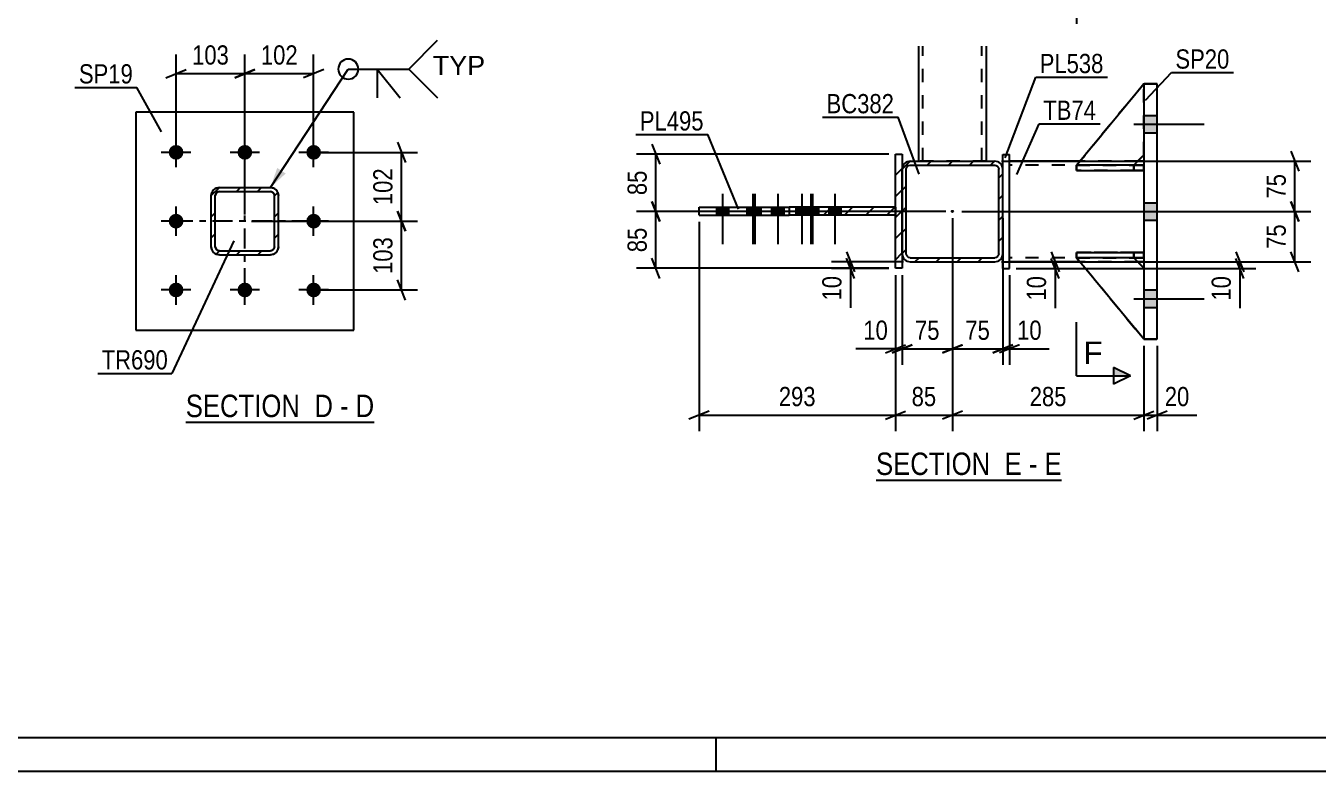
# Model space of a CAD drawing. Header units: millimetres. Extents: x 0 to 841, y 0 to 594.
# Drawn here: x 108.1 to 300.7, y 0 to 111 of the extents above; entities that cross this region are included whole.
import ezdxf

# ---------------------------------------------------------------- set-up
doc = ezdxf.new("R2010")
doc.units = ezdxf.units.MM
doc.linetypes.add('DXK_LINE_DOT2', pattern=[3.9198, 1.9599, -1.9599])
doc.linetypes.add('DXK_LINE_DOT3', pattern=[5.9187, 2.979, -0.9799, 0.9799, -0.9799])
doc.styles.add('Arial', font='ARIAL.TTF', dxfattribs={"height": 0.2})
doc.styles.add('Arial Narrow', font='ARIALN.TTF', dxfattribs={"height": 0.2})

# ---------------------------------------------------------------- blocks, each defined once
blk = doc.blocks.new('Unknown-570369591-1113')
at = {"color": 5, "linetype": 'Continuous'}
for p, q in [((5, 5), (836, 5)), ((211, 0), (211, 5)), ((0, 0), (841, 0))]:
    blk.add_line(p, q, dxfattribs=at)
blk = doc.blocks.new('Unknown-570369591-14 - 3659')
at = {"color": 6, "linetype": 'Continuous'}
blk.add_line((131.97, 51.98), (160.04, 51.98), dxfattribs=at)
at = {"color": 0, "linetype": 'Continuous'}
for points in [[(150.08, 52.73), (150.08, 56.23), (131.97, 56.23), (131.97, 52.73)], [(153.9, 52.73), (153.9, 56.23), (151.13, 56.23), (151.13, 52.73)], [(156.22, 52.73), (156.22, 56.23), (154.95, 56.23), (154.95, 52.73)], [(160.04, 52.73), (160.04, 56.23), (157.27, 56.23), (157.27, 52.73)]]:
    blk.add_wipeout(points, dxfattribs=at)
at = {"color": 7, "linetype": 'Continuous', "style": 'Arial Narrow'}
for s, p in [('SECTION ', (131.97, 52.73)), ('D', (151.13, 52.73)), ('D', (157.27, 52.73)), ('-', (154.95, 52.73))]:
    blk.add_text(s, height=3.34, dxfattribs=at).set_placement(p)
blk = doc.blocks.new('Unknown-570369591-16 - 4079')
at = {"color": 6, "linetype": 'Continuous'}
blk.add_line((234.8, 43.36), (262.44, 43.36), dxfattribs=at)
at = {"color": 0, "linetype": 'Continuous'}
for points in [[(252.9, 44.11), (252.9, 47.61), (234.8, 47.61), (234.8, 44.11)], [(256.51, 44.11), (256.51, 47.61), (253.95, 47.61), (253.95, 44.11)], [(258.84, 44.11), (258.84, 47.61), (257.56, 47.61), (257.56, 44.11)], [(262.44, 44.11), (262.44, 47.61), (259.89, 47.61), (259.89, 44.11)]]:
    blk.add_wipeout(points, dxfattribs=at)
at = {"color": 7, "linetype": 'Continuous', "style": 'Arial Narrow'}
for s, p in [('SECTION ', (234.8, 44.11)), ('E', (253.95, 44.11)), ('E', (259.89, 44.11)), ('-', (257.56, 44.11))]:
    blk.add_text(s, height=3.34, dxfattribs=at).set_placement(p)
blk = doc.blocks.new('Part-570369591-3728 - 3659')
at = {"linetype": 'Continuous'}
h = blk.add_hatch(dxfattribs=at)
h.set_pattern_fill('', scale=0.7, style=0, pattern_type=0)
h.set_pattern_definition([(45, (136.9723, 86.9134), (-1.57154, 1.57154), [])])
h.paths.add_polyline_path([(144.57, 86.91), (136.97, 86.91), (136.51, 86.82), (136.12, 86.56), (135.86, 86.17), (135.77, 85.71), (135.77, 78.11), (135.86, 77.65), (136.12, 77.26), (136.51, 77), (136.97, 76.91), (144.57, 76.91), (145.03, 77), (145.42, 77.26), (145.68, 77.65), (145.77, 78.11), (145.77, 85.71), (145.68, 86.17), (145.42, 86.56), (145.03, 86.82)])
h.paths.add_polyline_path([(145.13, 85.94), (145.17, 85.71), (145.17, 78.11), (145.13, 77.88), (145, 77.69), (144.8, 77.56), (144.57, 77.51), (136.97, 77.51), (136.74, 77.56), (136.55, 77.69), (136.42, 77.88), (136.37, 78.11), (136.37, 85.71), (136.42, 85.94), (136.55, 86.14), (136.74, 86.27), (136.97, 86.31), (144.57, 86.31), (144.8, 86.27), (145, 86.14)])
at = {"color": 7, "linetype": 'DXK_LINE_DOT3'}
for p, q in [((140.77, 71.91), (140.77, 91.91)), ((150.77, 81.91), (130.77, 81.91))]:
    blk.add_line(p, q, dxfattribs=at)
at = {"color": 7, "linetype": 'DXK_LINE_DOT2'}
for p, q in [((136.51, 86.82), (136.97, 86.91)), ((136.97, 86.91), (144.57, 86.91)), ((144.57, 86.91), (145.03, 86.82)), ((135.77, 85.71), (135.86, 86.17)), ((135.77, 78.11), (135.77, 85.71)), ((136.42, 85.94), (136.37, 85.71)), ((136.37, 78.11), (136.37, 85.71)), ((136.55, 86.14), (136.42, 85.94)), ((136.74, 86.27), (136.55, 86.14)), ((136.97, 86.31), (136.74, 86.27)), ((136.97, 86.31), (144.57, 86.31)), ((144.8, 86.27), (144.57, 86.31)), ((145, 86.14), (144.8, 86.27)), ((145.13, 85.94), (145, 86.14)), ((145.17, 85.71), (145.13, 85.94)), ((145.17, 78.11), (145.17, 85.71)), ((145.68, 86.17), (145.77, 85.71)), ((145.77, 78.11), (145.77, 85.71)), ((135.86, 77.65), (135.77, 78.11)), ((136.37, 78.11), (136.42, 77.88)), ((136.42, 77.88), (136.55, 77.69)), ((136.55, 77.69), (136.74, 77.56)), ((136.74, 77.56), (136.97, 77.51)), ((136.97, 77.51), (144.57, 77.51)), ((144.57, 77.51), (144.8, 77.56)), ((144.8, 77.56), (145, 77.69)), ((145, 77.69), (145.13, 77.88)), ((145.13, 77.88), (145.17, 78.11)), ((145.77, 78.11), (145.68, 77.65)), ((136.97, 76.91), (136.51, 77)), ((136.97, 76.91), (144.57, 76.91)), ((145.03, 77), (144.57, 76.91))]:
    blk.add_line(p, q, dxfattribs=at)
at = {"color": 2, "linetype": 'Continuous'}
for p, q in [((136.97, 86.91), (136.51, 86.82)), ((136.97, 86.91), (144.57, 86.91)), ((145.03, 86.82), (144.57, 86.91)), ((135.86, 86.17), (135.77, 85.71)), ((135.77, 78.11), (135.77, 85.71)), ((136.37, 85.71), (136.42, 85.94)), ((136.37, 78.11), (136.37, 85.71)), ((136.42, 85.94), (136.55, 86.14)), ((136.55, 86.14), (136.74, 86.27)), ((136.74, 86.27), (136.97, 86.31)), ((136.97, 86.31), (144.57, 86.31)), ((144.57, 86.31), (144.8, 86.27)), ((144.8, 86.27), (145, 86.14)), ((145, 86.14), (145.13, 85.94)), ((145.13, 85.94), (145.17, 85.71)), ((145.17, 78.11), (145.17, 85.71)), ((145.77, 85.71), (145.68, 86.17)), ((145.77, 78.11), (145.77, 85.71)), ((135.77, 78.11), (135.86, 77.65)), ((136.42, 77.88), (136.37, 78.11)), ((136.55, 77.69), (136.42, 77.88)), ((136.74, 77.56), (136.55, 77.69)), ((136.97, 77.51), (136.74, 77.56)), ((136.97, 77.51), (144.57, 77.51)), ((144.8, 77.56), (144.57, 77.51)), ((145, 77.69), (144.8, 77.56)), ((145.13, 77.88), (145, 77.69)), ((145.17, 78.11), (145.13, 77.88)), ((145.68, 77.65), (145.77, 78.11)), ((136.51, 77), (136.97, 76.91)), ((136.97, 76.91), (144.57, 76.91)), ((144.57, 76.91), (145.03, 77))]:
    blk.add_line(p, q, dxfattribs=at)
at = {"color": 7, "linetype": 'DXK_LINE_DOT2'}
for centre, start, end in [((136.97, 85.71), 112.5, 157.5), ((144.57, 85.71), 22.5, 67.5), ((136.97, 78.11), 202.5, 247.5), ((144.57, 78.11), 292.5, 337.5)]:
    blk.add_arc(centre, 1.2, start, end, dxfattribs=at)
at = {"color": 2, "linetype": 'Continuous'}
for centre, start, end in [((136.97, 85.71), 112.5, 157.5), ((144.57, 85.71), 22.5, 67.5), ((136.97, 78.11), 202.5, 247.5), ((144.57, 78.11), 292.5, 337.5)]:
    blk.add_arc(centre, 1.2, start, end, dxfattribs=at)
blk = doc.blocks.new('Part-570369591-3734 - 3659')
at = {"color": 2, "linetype": 'Continuous'}
for p, q in [((157.02, 98.16), (124.52, 98.16)), ((124.52, 98.16), (124.52, 65.66)), ((157.02, 65.66), (157.02, 98.16)), ((124.52, 65.66), (157.02, 65.66))]:
    blk.add_line(p, q, dxfattribs=at)
blk = doc.blocks.new('Bolt-570369591-3694 - 3659')
at = {"linetype": 'Continuous'}
for points in [[(130.52, 91.06, -1), (130.52, 93.26, -1)], [(140.77, 91.06, -1), (140.77, 93.26, -1)], [(151.02, 91.06, -1), (151.02, 93.26, -1)], [(130.52, 80.81, -1), (130.52, 83.01, -1)], [(151.02, 80.81, -1), (151.02, 83.01, -1)], [(130.52, 70.56, -1), (130.52, 72.76, -1)], [(140.77, 70.56, -1), (140.77, 72.76, -1)], [(151.02, 70.56, -1), (151.02, 72.76, -1)]]:
    blk.add_hatch(color=1, dxfattribs=at).paths.add_polyline_path(points)
at = {"color": 1, "linetype": 'Continuous'}
for p, q in [((130.52, 89.96), (130.52, 94.36)), ((140.77, 89.96), (140.77, 94.36)), ((151.02, 89.96), (151.02, 94.36)), ((132.72, 92.16), (128.32, 92.16)), ((142.97, 92.16), (138.57, 92.16)), ((153.22, 92.16), (148.82, 92.16)), ((130.52, 79.71), (130.52, 84.11)), ((151.02, 79.71), (151.02, 84.11)), ((132.72, 81.91), (128.32, 81.91)), ((153.22, 81.91), (148.82, 81.91)), ((130.52, 69.46), (130.52, 73.86)), ((140.77, 69.46), (140.77, 73.86)), ((151.02, 69.46), (151.02, 73.86)), ((132.72, 71.66), (128.32, 71.66)), ((142.97, 71.66), (138.57, 71.66)), ((153.22, 71.66), (148.82, 71.66))]:
    blk.add_line(p, q, dxfattribs=at)
blk = doc.blocks.new('Part-570369591-4169 - 4079')
at = {"color": 7, "linetype": 'DXK_LINE_DOT2'}
for p, q in [((264.69, 76.45), (273.19, 76.45)), ((274.69, 64.36), (264.69, 76.45)), ((264.69, 76.45), (264.69, 76.45)), ((273.19, 76.45), (264.69, 76.45)), ((264.69, 76.45), (274.69, 64.36)), ((273.19, 76.45), (274.69, 74.95)), ((273.19, 76.45), (273.19, 76.45)), ((274.69, 74.95), (273.19, 76.45)), ((274.69, 74.95), (274.69, 64.36))]:
    blk.add_line(p, q, dxfattribs=at)
blk = doc.blocks.new('Part-570369591-4105 - 4079')
at = {"linetype": 'Continuous'}
h = blk.add_hatch(dxfattribs=at)
h.set_pattern_fill('', scale=0.7, style=0, pattern_type=0)
h.set_pattern_definition([(45, (239.89, 90.8595), (-1.57154, 1.57154), [])])
h.paths.add_polyline_path([(252.49, 90.86), (239.89, 90.86), (239.43, 90.77), (239.04, 90.51), (238.78, 90.12), (238.69, 89.66), (238.69, 77.06), (238.78, 76.6), (239.04, 76.21), (239.43, 75.95), (239.89, 75.86), (252.49, 75.86), (252.95, 75.95), (253.34, 76.21), (253.6, 76.6), (253.69, 77.06), (253.69, 89.66), (253.6, 90.12), (253.34, 90.51), (252.95, 90.77)])
h.paths.add_polyline_path([(253.04, 89.89), (253.09, 89.66), (253.09, 77.06), (253.04, 76.83), (252.91, 76.64), (252.72, 76.51), (252.49, 76.46), (239.89, 76.46), (239.66, 76.51), (239.47, 76.64), (239.34, 76.83), (239.29, 77.06), (239.29, 89.66), (239.34, 89.89), (239.47, 90.08), (239.66, 90.21), (239.89, 90.26), (252.49, 90.26), (252.72, 90.21), (252.91, 90.08)])
blk.add_hatch(color=246, dxfattribs=at).paths.add_polyline_path([(246.19, 83.26, -1), (246.19, 83.46, -1)])
at = {"color": 2, "linetype": 'Continuous'}
for p, q in [((239.89, 90.86), (239.43, 90.77)), ((239.89, 90.86), (239.89, 90.86)), ((239.89, 90.86), (252.49, 90.86)), ((252.49, 90.86), (252.49, 90.86)), ((252.95, 90.77), (252.49, 90.86)), ((238.78, 90.12), (238.69, 89.66)), ((238.69, 89.66), (238.69, 89.66)), ((238.69, 77.06), (238.69, 89.66)), ((239.29, 89.66), (239.34, 89.89)), ((239.29, 89.66), (239.29, 89.66)), ((239.29, 77.06), (239.29, 89.66)), ((239.34, 89.89), (239.47, 90.08)), ((239.47, 90.08), (239.66, 90.21)), ((239.66, 90.21), (239.89, 90.26)), ((239.89, 90.26), (239.89, 90.26)), ((239.89, 90.26), (252.49, 90.26)), ((252.49, 90.26), (252.49, 90.26)), ((252.49, 90.26), (252.72, 90.21)), ((252.72, 90.21), (252.91, 90.08)), ((252.91, 90.08), (253.04, 89.89)), ((253.04, 89.89), (253.09, 89.66)), ((253.09, 89.66), (253.09, 89.66)), ((253.09, 77.06), (253.09, 89.66)), ((253.69, 89.66), (253.6, 90.12)), ((253.69, 89.66), (253.69, 89.66)), ((253.69, 77.06), (253.69, 89.66)), ((238.69, 77.06), (238.69, 77.06)), ((238.69, 77.06), (238.78, 76.6)), ((239.29, 77.06), (239.29, 77.06)), ((239.34, 76.83), (239.29, 77.06)), ((253.09, 77.06), (253.04, 76.83)), ((253.09, 77.06), (253.09, 77.06)), ((253.6, 76.6), (253.69, 77.06)), ((253.69, 77.06), (253.69, 77.06)), ((239.47, 76.64), (239.34, 76.83)), ((239.43, 75.95), (239.89, 75.86)), ((239.66, 76.51), (239.47, 76.64)), ((239.89, 76.46), (239.66, 76.51)), ((239.89, 76.46), (239.89, 76.46)), ((239.89, 76.46), (252.49, 76.46)), ((239.89, 75.86), (239.89, 75.86)), ((239.89, 75.86), (252.49, 75.86)), ((252.72, 76.51), (252.49, 76.46)), ((252.49, 76.46), (252.49, 76.46)), ((252.49, 75.86), (252.95, 75.95)), ((252.49, 75.86), (252.49, 75.86)), ((252.91, 76.64), (252.72, 76.51)), ((253.04, 76.83), (252.91, 76.64))]:
    blk.add_line(p, q, dxfattribs=at)
at = {"color": 7, "linetype": 'DXK_LINE_DOT3'}
blk.add_line((246.19, 83.36), (246.19, 83.36), dxfattribs=at)
at = {"color": 246, "linetype": 'DXK_LINE_DOT2'}
blk.add_line((246.19, 83.36), (246.19, 83.36), dxfattribs=at)
at = {"color": 246, "linetype": 'Continuous'}
blk.add_circle((246.19, 83.36), 0.1, dxfattribs=at)
at = {"color": 2, "linetype": 'Continuous'}
for centre, start, end in [((239.89, 89.66), 112.5, 157.5), ((252.49, 89.66), 22.5, 67.5), ((239.89, 77.06), 202.5, 247.5), ((252.49, 77.06), 292.5, 337.5)]:
    blk.add_arc(centre, 1.2, start, end, dxfattribs=at)
blk = doc.blocks.new('Part-570369591-4097 - 4079')
at = {"color": 2, "linetype": 'Continuous'}
for p, q in [((265.19, 90.86), (254.69, 90.86)), ((274.69, 90.86), (273.8, 90.86)), ((265.18, 75.86), (254.69, 75.86)), ((274.69, 75.86), (273.78, 75.86))]:
    blk.add_line(p, q, dxfattribs=at)
at = {"color": 7, "linetype": 'DXK_LINE_DOT2'}
for p, q in [((254.69, 75.86), (254.69, 90.86)), ((273.8, 90.86), (265.19, 90.86)), ((274.69, 90.86), (274.69, 75.86)), ((274.69, 90.26), (254.69, 90.26)), ((274.69, 76.46), (254.69, 76.46)), ((273.78, 75.86), (265.18, 75.86))]:
    blk.add_line(p, q, dxfattribs=at)
blk = doc.blocks.new('Part-570369591-4107 - 4079')
at = {"color": 2, "linetype": 'Continuous'}
for p, q in [((264.7, 90.26), (264.69, 90.26)), ((264.69, 90.26), (264.69, 89.46)), ((264.69, 89.46), (274.69, 89.46)), ((274.69, 90.26), (265.94, 90.26)), ((274.69, 90.26), (274.69, 90.26)), ((274.69, 90.26), (274.69, 89.46))]:
    blk.add_line(p, q, dxfattribs=at)
at = {"color": 7, "linetype": 'DXK_LINE_DOT2'}
for p, q in [((264.69, 89.46), (273.19, 89.46)), ((265.94, 90.26), (264.7, 90.26)), ((273.19, 90.26), (264.7, 90.26)), ((273.19, 90.26), (274.69, 90.26)), ((273.19, 90.26), (273.19, 89.46)), ((273.19, 89.46), (274.69, 89.46)), ((274.69, 90.26), (274.69, 90.26))]:
    blk.add_line(p, q, dxfattribs=at)
blk = doc.blocks.new('Part-570369591-4099 - 4079')
at = {"color": 2, "linetype": 'Continuous'}
for p, q in [((241.19, 90.86), (241.19, 107.97)), ((251.19, 107.97), (251.19, 90.86))]:
    blk.add_line(p, q, dxfattribs=at)
at = {"color": 7, "linetype": 'DXK_LINE_DOT2'}
for p, q in [((241.79, 90.86), (241.79, 107.97)), ((250.59, 90.86), (250.59, 107.97)), ((251.19, 90.86), (241.19, 90.86)), ((241.19, 90.86), (251.19, 90.86))]:
    blk.add_line(p, q, dxfattribs=at)
blk = doc.blocks.new('Part-570369591-4109 - 4079')
at = {"color": 7, "linetype": 'DXK_LINE_DOT2'}
for p, q in [((264.69, 89.46), (264.69, 90.26)), ((264.69, 90.26), (273.19, 90.26)), ((274.69, 90.26), (264.69, 90.26)), ((273.19, 89.46), (264.69, 89.46)), ((264.69, 89.46), (274.69, 89.46)), ((273.19, 89.46), (273.19, 90.26)), ((273.19, 90.26), (274.69, 90.26)), ((274.69, 89.46), (273.19, 89.46)), ((274.69, 89.46), (274.69, 90.26)), ((274.69, 89.46), (274.69, 90.26)), ((274.69, 90.26), (274.69, 90.26)), ((274.69, 89.46), (274.69, 89.46))]:
    blk.add_line(p, q, dxfattribs=at)
blk = doc.blocks.new('Part-570369591-4108 - 4079')
at = {"color": 2, "linetype": 'Continuous'}
for p, q in [((264.69, 77.26), (274.69, 77.26)), ((264.69, 77.26), (264.69, 76.46)), ((274.69, 77.26), (274.69, 77.26)), ((274.69, 76.46), (274.69, 77.26)), ((274.69, 76.46), (264.69, 76.46))]:
    blk.add_line(p, q, dxfattribs=at)
at = {"color": 7, "linetype": 'DXK_LINE_DOT2'}
for p, q in [((273.19, 77.26), (264.69, 77.26)), ((274.69, 77.26), (273.19, 77.26)), ((273.19, 77.26), (273.19, 76.46)), ((274.69, 77.26), (274.69, 77.26)), ((264.69, 76.46), (273.19, 76.46)), ((273.19, 76.46), (274.69, 76.46))]:
    blk.add_line(p, q, dxfattribs=at)
blk = doc.blocks.new('Part-570369591-4110 - 4079')
at = {"color": 7, "linetype": 'DXK_LINE_DOT2'}
for p, q in [((264.69, 76.46), (264.69, 77.26)), ((264.69, 77.26), (273.19, 77.26)), ((274.69, 77.26), (264.69, 77.26)), ((273.19, 76.46), (273.19, 77.26)), ((273.19, 77.26), (274.69, 77.26)), ((274.69, 76.46), (274.69, 77.26)), ((274.69, 76.46), (274.69, 77.26)), ((274.69, 77.26), (274.69, 77.26)), ((273.19, 76.46), (264.69, 76.46)), ((264.69, 76.46), (274.69, 76.46)), ((274.69, 76.46), (273.19, 76.46)), ((274.69, 76.46), (274.69, 76.46))]:
    blk.add_line(p, q, dxfattribs=at)
blk = doc.blocks.new('Part-570369591-4175 - 4079')
at = {"color": 2, "linetype": 'Continuous'}
for p, q in [((274.69, 102.36), (276.69, 102.36)), ((274.69, 102.36), (274.69, 102.36)), ((274.69, 102.36), (274.69, 64.36)), ((276.69, 102.36), (276.69, 102.36)), ((276.69, 64.36), (276.69, 102.36)), ((276.69, 64.36), (274.69, 64.36))]:
    blk.add_line(p, q, dxfattribs=at)
at = {"color": 7, "linetype": 'DXK_LINE_DOT2'}
for p, q in [((276.69, 102.36), (274.69, 102.36)), ((274.69, 64.36), (274.69, 64.36)), ((274.69, 64.36), (276.69, 64.36)), ((276.69, 64.36), (276.69, 64.36))]:
    blk.add_line(p, q, dxfattribs=at)
blk = doc.blocks.new('Part-570369591-4111 - 4079')
at = {"color": 2, "linetype": 'Continuous'}
for p, q in [((264.69, 90.25), (274.69, 102.36)), ((274.69, 102.36), (274.69, 102.36)), ((273.2, 90.26), (274.69, 91.75)), ((265.94, 90.25), (264.69, 90.25)), ((264.69, 90.25), (264.69, 90.25))]:
    blk.add_line(p, q, dxfattribs=at)
at = {"color": 7, "linetype": 'DXK_LINE_DOT2'}
for p, q in [((274.69, 102.36), (264.69, 90.25)), ((274.69, 102.36), (274.69, 102.36)), ((274.69, 91.75), (274.69, 102.36)), ((273.19, 90.25), (274.69, 91.75)), ((273.19, 90.25), (264.69, 90.25)), ((273.19, 90.25), (265.94, 90.25)), ((273.19, 90.25), (273.2, 90.26)), ((273.19, 90.25), (273.19, 90.25))]:
    blk.add_line(p, q, dxfattribs=at)
blk = doc.blocks.new('Part-570369591-4112 - 4079')
at = {"color": 2, "linetype": 'Continuous'}
for p, q in [((264.69, 76.45), (264.69, 76.45)), ((273.19, 76.45), (264.69, 76.45)), ((274.69, 64.36), (264.69, 76.45)), ((273.19, 76.45), (273.19, 76.45)), ((273.19, 76.45), (274.69, 74.95))]:
    blk.add_line(p, q, dxfattribs=at)
at = {"color": 7, "linetype": 'DXK_LINE_DOT2'}
for p, q in [((264.69, 76.45), (273.19, 76.45)), ((274.69, 64.36), (264.69, 76.45)), ((273.19, 76.45), (274.69, 74.95)), ((274.69, 74.95), (274.69, 64.36))]:
    blk.add_line(p, q, dxfattribs=at)
blk = doc.blocks.new('Bolt-570369591-4114 - 4079')
at = {"linetype": 'Continuous'}
for points in [[(217.63, 83.99), (215.83, 83.99), (215.83, 82.79), (217.63, 82.79)], [(221.05, 83.99), (219.25, 83.99), (219.25, 82.79), (221.05, 82.79)], [(226.24, 83.99), (224.44, 83.99), (224.44, 82.79), (226.24, 82.79)]]:
    blk.add_hatch(color=1, dxfattribs=at).paths.add_polyline_path(points)
at = {"color": 1, "linetype": 'Continuous'}
for p, q in [((216.73, 85.99), (216.73, 78.49)), ((220.15, 85.99), (220.15, 78.49)), ((225.34, 85.99), (225.34, 78.49)), ((215.83, 83.99), (215.83, 82.79)), ((217.63, 83.99), (217.63, 82.79)), ((219.25, 83.99), (219.25, 82.79)), ((221.05, 83.99), (221.05, 82.79)), ((224.44, 83.99), (224.44, 82.79)), ((226.24, 83.99), (226.24, 82.79))]:
    blk.add_line(p, q, dxfattribs=at)
blk = doc.blocks.new('Bolt-570369591-4119 - 4079')
at = {"linetype": 'Continuous'}
for points in [[(221.09, 83.99), (219.29, 83.99), (219.29, 82.79), (221.09, 82.79)], [(224.64, 83.99), (222.84, 83.99), (222.84, 82.79), (224.64, 82.79)], [(225.99, 83.99), (224.19, 83.99), (224.19, 82.79), (225.99, 82.79)], [(229.55, 83.99), (227.75, 83.99), (227.75, 82.79), (229.55, 82.79)]]:
    blk.add_hatch(color=1, dxfattribs=at).paths.add_polyline_path(points)
at = {"color": 1, "linetype": 'Continuous'}
for p, q in [((220.19, 85.99), (220.19, 78.49)), ((223.74, 85.99), (223.74, 78.49)), ((225.09, 85.99), (225.09, 78.49)), ((228.65, 85.99), (228.65, 78.49)), ((219.29, 83.99), (219.29, 82.79)), ((221.09, 83.99), (221.09, 82.79)), ((222.84, 83.99), (222.84, 82.79)), ((224.19, 83.99), (224.19, 82.79)), ((224.64, 83.99), (224.64, 82.79)), ((225.99, 83.99), (225.99, 82.79)), ((227.75, 83.99), (227.75, 82.79)), ((229.55, 83.99), (229.55, 82.79))]:
    blk.add_line(p, q, dxfattribs=at)
blk = doc.blocks.new('Bolt-570369591-4120 - 4079')
at = {"linetype": 'Continuous'}
for points in [[(212.83, 83.99), (211.03, 83.99), (211.03, 82.79), (212.83, 82.79)], [(212.83, 83.99), (211.03, 83.99), (211.03, 82.79), (212.83, 82.79)], [(217.33, 83.99), (215.53, 83.99), (215.53, 82.79), (217.33, 82.79)], [(217.33, 83.99), (215.53, 83.99), (215.53, 82.79), (217.33, 82.79)]]:
    blk.add_hatch(color=1, dxfattribs=at).paths.add_polyline_path(points)
at = {"color": 1, "linetype": 'Continuous'}
for p, q in [((211.93, 85.99), (211.93, 78.49)), ((211.93, 85.99), (211.93, 78.49)), ((216.43, 85.99), (216.43, 78.49)), ((216.43, 85.99), (216.43, 78.49)), ((211.03, 83.99), (211.03, 82.79)), ((211.03, 83.99), (211.03, 82.79)), ((212.83, 83.99), (212.83, 82.79)), ((212.83, 83.99), (212.83, 82.79)), ((215.53, 83.99), (215.53, 82.79)), ((215.53, 83.99), (215.53, 82.79)), ((217.33, 83.99), (217.33, 82.79)), ((217.33, 83.99), (217.33, 82.79))]:
    blk.add_line(p, q, dxfattribs=at)
blk = doc.blocks.new('Part-570369591-4123 - 4079')
at = {"linetype": 'Continuous'}
h = blk.add_hatch(dxfattribs=at)
h.set_pattern_fill('', scale=0.7, style=0, pattern_type=0)
h.set_pattern_definition([(45, (221.8834, 83.9853), (-1.57154, 1.57154), [])])
h.paths.add_polyline_path([(237.69, 83.99), (221.88, 83.99), (221.88, 82.79), (237.69, 82.79)])
at = {"color": 2, "linetype": 'Continuous'}
for p, q in [((208.43, 83.99), (208.43, 83.99)), ((208.43, 83.99), (221.88, 83.99)), ((208.43, 82.79), (208.43, 83.99)), ((237.69, 83.99), (221.88, 83.99)), ((221.88, 83.99), (221.88, 82.79)), ((237.69, 83.99), (237.69, 83.99)), ((237.69, 83.99), (237.69, 82.79)), ((208.43, 82.79), (208.43, 82.79)), ((208.43, 82.79), (221.88, 82.79)), ((237.69, 82.79), (221.88, 82.79)), ((237.69, 82.79), (237.69, 82.79))]:
    blk.add_line(p, q, dxfattribs=at)
at = {"color": 7, "linetype": 'DXK_LINE_DOT2'}
for p, q in [((208.43, 83.99), (216.41, 83.99)), ((211.15, 82.79), (211.15, 83.99)), ((208.43, 82.79), (216.41, 82.79)), ((208.43, 82.79), (208.43, 82.79))]:
    blk.add_line(p, q, dxfattribs=at)
blk = doc.blocks.new('Bolt-570369591-4129 - 4079')
at = {"linetype": 'Continuous'}
for points in [[(276.69, 95.06), (276.69, 97.66), (274.69, 97.66), (274.69, 95.06)], [(276.69, 95.06), (276.69, 97.66), (274.69, 97.66), (274.69, 95.06)], [(276.69, 95.06), (276.69, 97.66), (274.69, 97.66), (274.69, 95.06)], [(276.69, 82.06), (276.69, 84.66), (274.69, 84.66), (274.69, 82.06)], [(276.69, 82.06), (276.69, 84.66), (274.69, 84.66), (274.69, 82.06)], [(276.69, 69.06), (276.69, 71.66), (274.69, 71.66), (274.69, 69.06)], [(276.69, 69.06), (276.69, 71.66), (274.69, 71.66), (274.69, 69.06)], [(276.69, 69.06), (276.69, 71.66), (274.69, 71.66), (274.69, 69.06)]]:
    blk.add_hatch(color=1, dxfattribs=at).paths.add_polyline_path(points)
at = {"color": 1, "linetype": 'Continuous'}
for p, q in [((273.19, 96.36), (283.69, 96.36)), ((273.19, 96.36), (283.69, 96.36)), ((273.19, 96.36), (283.69, 96.36)), ((274.69, 97.66), (276.69, 97.66)), ((274.69, 97.66), (276.69, 97.66)), ((274.69, 97.66), (276.69, 97.66)), ((274.69, 95.06), (276.69, 95.06)), ((274.69, 95.06), (276.69, 95.06)), ((274.69, 95.06), (276.69, 95.06)), ((273.19, 83.36), (283.69, 83.36)), ((273.19, 83.36), (283.69, 83.36)), ((274.69, 84.66), (276.69, 84.66)), ((274.69, 84.66), (276.69, 84.66)), ((274.69, 82.06), (276.69, 82.06)), ((274.69, 82.06), (276.69, 82.06)), ((274.69, 71.66), (276.69, 71.66)), ((274.69, 71.66), (276.69, 71.66)), ((274.69, 71.66), (276.69, 71.66)), ((273.19, 70.36), (283.69, 70.36)), ((273.19, 70.36), (283.69, 70.36)), ((273.19, 70.36), (283.69, 70.36)), ((274.69, 69.06), (276.69, 69.06)), ((274.69, 69.06), (276.69, 69.06)), ((274.69, 69.06), (276.69, 69.06))]:
    blk.add_line(p, q, dxfattribs=at)
blk = doc.blocks.new('Part-570369591-4152 - 4079')
at = {"color": 2, "linetype": 'Continuous'}
for p, q in [((253.69, 91.86), (254.69, 91.86)), ((253.69, 89.66), (253.69, 91.86)), ((254.69, 74.86), (254.69, 91.86)), ((253.69, 74.86), (253.69, 77.06)), ((253.69, 74.86), (254.69, 74.86))]:
    blk.add_line(p, q, dxfattribs=at)
at = {"color": 7, "linetype": 'DXK_LINE_DOT2'}
for p, q in [((253.69, 91.86), (254.69, 91.86)), ((253.69, 77.06), (253.69, 89.66)), ((253.69, 74.86), (254.69, 74.86))]:
    blk.add_line(p, q, dxfattribs=at)
blk = doc.blocks.new('Part-570369591-4166 - 4079')
at = {"linetype": 'Continuous'}
h = blk.add_hatch(dxfattribs=at)
h.set_pattern_fill('', scale=0.7, style=0, pattern_type=0)
h.set_pattern_definition([(45, (237.69, 91.8853), (-1.57154, 1.57154), [])])
h.paths.add_polyline_path([(238.69, 91.89), (237.69, 91.89), (237.69, 74.89), (238.69, 74.89)])
at = {"color": 2, "linetype": 'Continuous'}
for p, q in [((237.69, 91.89), (237.69, 91.89)), ((237.69, 91.89), (238.69, 91.89)), ((237.69, 74.89), (237.69, 91.89)), ((238.69, 91.89), (238.69, 91.89)), ((238.69, 91.89), (238.69, 74.89)), ((237.69, 74.89), (237.69, 74.89)), ((238.69, 74.89), (237.69, 74.89)), ((238.69, 74.89), (238.69, 74.89))]:
    blk.add_line(p, q, dxfattribs=at)
blk = doc.blocks.new('Part-570369591-4170 - 4079')
at = {"color": 7, "linetype": 'DXK_LINE_DOT2'}
for p, q in [((274.69, 102.36), (264.69, 90.25)), ((264.69, 90.25), (274.69, 102.36)), ((274.69, 91.75), (274.69, 102.36)), ((273.19, 90.25), (274.69, 91.75)), ((273.19, 90.25), (274.69, 91.75)), ((264.69, 90.25), (273.19, 90.25)), ((264.69, 90.25), (264.69, 90.25)), ((273.19, 90.25), (264.69, 90.25)), ((273.19, 90.25), (273.19, 90.25))]:
    blk.add_line(p, q, dxfattribs=at)
blk = doc.blocks.new('StraightDimension-570369591-3758 - 3659')
at = {"color": 7, "linetype": 'Continuous'}
for p, q in [((163.51, 83.41), (164.71, 80.41)), ((141.77, 81.91), (166.51, 81.91)), ((164.11, 71.66), (164.11, 81.91)), ((164.71, 70.16), (163.51, 73.16)), ((152.02, 71.66), (166.51, 71.66))]:
    blk.add_line(p, q, dxfattribs=at)
at = {"color": 0}
blk.add_wipeout([(163.36, 80.13), (159.16, 80.13), (159.16, 73.45), (163.36, 73.45)], dxfattribs=at)
at = {"color": 3, "style": 'Arial Narrow'}
blk.add_text('103', height=2.863, rotation=90.0002, dxfattribs=at).set_placement((162.76, 74.05))
blk = doc.blocks.new('StraightDimension-570369591-3753 - 3659')
at = {"color": 7, "linetype": 'Continuous'}
for p, q in [((163.51, 93.66), (164.71, 90.66)), ((152.02, 92.16), (166.51, 92.16)), ((164.11, 81.91), (164.11, 92.16)), ((164.71, 80.41), (163.51, 83.41)), ((141.77, 81.91), (166.51, 81.91))]:
    blk.add_line(p, q, dxfattribs=at)
at = {"color": 0}
blk.add_wipeout([(163.36, 90.38), (159.16, 90.38), (159.16, 83.7), (163.36, 83.7)], dxfattribs=at)
at = {"color": 3, "style": 'Arial Narrow'}
blk.add_text('102', height=2.863, rotation=90.0002, dxfattribs=at).set_placement((162.76, 84.3))
blk = doc.blocks.new('StraightDimension-570369591-3764 - 3659')
at = {"color": 7, "linetype": 'Continuous'}
for p, q in [((140.77, 82.91), (140.77, 106.73)), ((151.02, 93.16), (151.02, 106.73)), ((139.27, 103.28), (142.27, 104.48)), ((152.52, 104.48), (149.52, 103.28)), ((140.77, 103.88), (151.02, 103.88))]:
    blk.add_line(p, q, dxfattribs=at)
at = {"color": 0}
blk.add_wipeout([(149.24, 104.63), (149.24, 108.83), (142.56, 108.83), (142.56, 104.63)], dxfattribs=at)
at = {"color": 3, "style": 'Arial Narrow'}
blk.add_text('102', height=2.863, dxfattribs=at).set_placement((143.16, 105.23))
blk = doc.blocks.new('StraightDimension-570369591-3769 - 3659')
at = {"color": 7, "linetype": 'Continuous'}
for p, q in [((130.52, 93.16), (130.52, 106.73)), ((140.77, 82.91), (140.77, 106.73)), ((129.02, 103.28), (132.02, 104.48)), ((142.27, 104.48), (139.27, 103.28)), ((130.52, 103.88), (140.77, 103.88))]:
    blk.add_line(p, q, dxfattribs=at)
at = {"color": 0}
blk.add_wipeout([(138.99, 104.63), (138.99, 108.83), (132.31, 108.83), (132.31, 104.63)], dxfattribs=at)
at = {"color": 3, "style": 'Arial Narrow'}
blk.add_text('103', height=2.863, dxfattribs=at).set_placement((132.91, 105.23))
blk = doc.blocks.new('StraightDimension-570369591-4200 - 4079')
at = {"color": 7, "linetype": 'Continuous'}
for p, q in [((296.6, 84.86), (297.8, 81.86)), ((247.58, 83.36), (299.6, 83.36)), ((297.2, 75.86), (297.2, 83.36)), ((297.8, 74.36), (296.6, 77.36)), ((253.49, 75.86), (299.6, 75.86))]:
    blk.add_line(p, q, dxfattribs=at)
at = {"color": 0}
blk.add_wipeout([(296.45, 82.04), (292.25, 82.04), (292.25, 77.18), (296.45, 77.18)], dxfattribs=at)
at = {"color": 3, "style": 'Arial Narrow'}
blk.add_text('75', height=2.863, rotation=90.0002, dxfattribs=at).set_placement((295.85, 77.78))
blk = doc.blocks.new('StraightDimension-570369591-4227 - 4079')
at = {"color": 7, "linetype": 'Continuous'}
for p, q in [((230.4, 77.36), (231.6, 74.36)), ((238.89, 75.86), (228.15, 75.86)), ((231.6, 73.38), (230.4, 76.38)), ((231, 74.88), (231, 75.86)), ((236.69, 74.88), (228.15, 74.88))]:
    blk.add_line(p, q, dxfattribs=at)
at = {"color": 0}
blk.add_wipeout([(230.25, 74.36), (226.05, 74.36), (226.05, 69.5), (230.25, 69.5)], dxfattribs=at)
at = {"color": 7, "linetype": 'Continuous'}
blk.add_line((231, 74.88), (231, 68.98), dxfattribs=at)
blk.add_line((231, 74.88), (231, 68.98), dxfattribs=at)
at = {"color": 3, "style": 'Arial Narrow'}
blk.add_text('10', height=2.863, rotation=90.0002, dxfattribs=at).set_placement((229.65, 70.1))
blk = doc.blocks.new('StraightDimension-570369591-23626 - 4079')
at = {"color": 7, "linetype": 'Continuous'}
for p, q in [((246.19, 82.36), (246.19, 50.61)), ((274.69, 63.36), (274.69, 50.61)), ((247.69, 53.61), (244.69, 52.41)), ((246.19, 53.01), (274.69, 53.01)), ((273.19, 52.41), (276.19, 53.61))]:
    blk.add_line(p, q, dxfattribs=at)
at = {"color": 0}
blk.add_wipeout([(263.78, 53.76), (263.78, 57.96), (257.1, 57.96), (257.1, 53.76)], dxfattribs=at)
at = {"color": 3, "style": 'Arial Narrow'}
blk.add_text('285', height=2.863, dxfattribs=at).set_placement((257.7, 54.36))
blk = doc.blocks.new('StraightDimension-570369591-23628 - 4079')
at = {"color": 7, "linetype": 'Continuous'}
for p, q in [((208.43, 81.79), (208.43, 50.61)), ((237.69, 73.89), (237.69, 50.61)), ((209.93, 53.61), (206.93, 52.41)), ((208.43, 53.01), (237.69, 53.01)), ((236.19, 52.41), (239.19, 53.61))]:
    blk.add_line(p, q, dxfattribs=at)
at = {"color": 0}
blk.add_wipeout([(226.4, 53.76), (226.4, 57.96), (219.72, 57.96), (219.72, 53.76)], dxfattribs=at)
at = {"color": 3, "style": 'Arial Narrow'}
blk.add_text('293', height=2.863, dxfattribs=at).set_placement((220.32, 54.36))
blk = doc.blocks.new('StraightDimension-570369591-23671 - 4079')
at = {"color": 7, "linetype": 'Continuous'}
for p, q in [((201.39, 84.86), (202.59, 81.86)), ((245.19, 83.36), (199.14, 83.36)), ((201.99, 74.89), (201.99, 83.36)), ((202.59, 73.39), (201.39, 76.39)), ((236.69, 74.89), (199.14, 74.89))]:
    blk.add_line(p, q, dxfattribs=at)
at = {"color": 0}
blk.add_wipeout([(201.24, 81.55), (197.04, 81.55), (197.04, 76.69), (201.24, 76.69)], dxfattribs=at)
at = {"color": 3, "style": 'Arial Narrow'}
blk.add_text('85', height=2.863, rotation=90.0002, dxfattribs=at).set_placement((200.64, 77.29))
blk = doc.blocks.new('StraightDimension-570369591-4193 - 4079')
at = {"color": 7, "linetype": 'Continuous'}
for p, q in [((253.49, 90.86), (299.6, 90.86)), ((296.6, 92.36), (297.8, 89.36)), ((297.2, 83.36), (297.2, 90.86)), ((297.8, 81.86), (296.6, 84.86)), ((247.58, 83.36), (299.6, 83.36))]:
    blk.add_line(p, q, dxfattribs=at)
at = {"color": 0}
blk.add_wipeout([(296.45, 89.54), (292.25, 89.54), (292.25, 84.68), (296.45, 84.68)], dxfattribs=at)
at = {"color": 3, "style": 'Arial Narrow'}
blk.add_text('75', height=2.863, rotation=90.0002, dxfattribs=at).set_placement((295.85, 85.28))
blk = doc.blocks.new('StraightDimension-570369591-4181 - 4079')
at = {"color": 7, "linetype": 'Continuous'}
for p, q in [((288.41, 77.36), (289.61, 74.36)), ((275.69, 75.86), (291.41, 75.86)), ((289.61, 73.36), (288.41, 76.36)), ((289.01, 74.86), (289.01, 75.86)), ((255.69, 74.86), (291.41, 74.86))]:
    blk.add_line(p, q, dxfattribs=at)
at = {"color": 0}
blk.add_wipeout([(288.26, 74.34), (284.06, 74.34), (284.06, 69.48), (288.26, 69.48)], dxfattribs=at)
at = {"color": 7, "linetype": 'Continuous'}
blk.add_line((289.01, 74.86), (289.01, 68.96), dxfattribs=at)
blk.add_line((289.01, 74.86), (289.01, 68.96), dxfattribs=at)
at = {"color": 3, "style": 'Arial Narrow'}
blk.add_text('10', height=2.863, rotation=90.0002, dxfattribs=at).set_placement((287.66, 70.08))
blk = doc.blocks.new('StraightDimension-570369591-23627 - 4079')
at = {"color": 7, "linetype": 'Continuous'}
for p, q in [((246.19, 82.36), (246.19, 50.61)), ((237.69, 73.89), (237.69, 50.61)), ((236.19, 52.41), (239.19, 53.61)), ((237.69, 53.01), (246.19, 53.01)), ((247.69, 53.61), (244.69, 52.41))]:
    blk.add_line(p, q, dxfattribs=at)
at = {"color": 0}
blk.add_wipeout([(244.37, 53.76), (244.37, 57.96), (239.51, 57.96), (239.51, 53.76)], dxfattribs=at)
at = {"color": 3, "style": 'Arial Narrow'}
blk.add_text('85', height=2.863, dxfattribs=at).set_placement((240.11, 54.36))
blk = doc.blocks.new('StraightDimension-570369591-4185 - 4079')
at = {"color": 7, "linetype": 'Continuous'}
for p, q in [((260.88, 77.36), (262.08, 74.36)), ((253.49, 75.86), (263.88, 75.86)), ((262.08, 73.36), (260.88, 76.36)), ((261.48, 74.86), (261.48, 75.86)), ((255.69, 74.86), (263.88, 74.86))]:
    blk.add_line(p, q, dxfattribs=at)
at = {"color": 0}
blk.add_wipeout([(260.73, 74.34), (256.53, 74.34), (256.53, 69.48), (260.73, 69.48)], dxfattribs=at)
at = {"color": 7, "linetype": 'Continuous'}
blk.add_line((261.48, 74.86), (261.48, 68.96), dxfattribs=at)
blk.add_line((261.48, 74.86), (261.48, 68.96), dxfattribs=at)
at = {"color": 3, "style": 'Arial Narrow'}
blk.add_text('10', height=2.863, rotation=90.0002, dxfattribs=at).set_placement((260.13, 70.08))
blk = doc.blocks.new('StraightDimension-570369591-4208 - 4079')
at = {"color": 7, "linetype": 'Continuous'}
for p, q in [((246.19, 82.36), (246.19, 60.49)), ((238.69, 73.88), (238.69, 60.49)), ((237.19, 62.29), (240.19, 63.49)), ((238.69, 62.89), (246.19, 62.89)), ((247.69, 63.49), (244.69, 62.29))]:
    blk.add_line(p, q, dxfattribs=at)
at = {"color": 0}
blk.add_wipeout([(244.87, 63.64), (244.87, 67.84), (240.01, 67.84), (240.01, 63.64)], dxfattribs=at)
at = {"color": 3, "style": 'Arial Narrow'}
blk.add_text('75', height=2.863, dxfattribs=at).set_placement((240.61, 64.24))
blk = doc.blocks.new('StraightDimension-570369591-4213 - 4079')
at = {"color": 7, "linetype": 'Continuous'}
for p, q in [((237.69, 73.88), (237.69, 60.49)), ((238.69, 73.88), (238.69, 60.49)), ((236.19, 62.29), (239.19, 63.49)), ((240.19, 63.49), (237.19, 62.29)), ((237.69, 62.89), (238.69, 62.89))]:
    blk.add_line(p, q, dxfattribs=at)
at = {"color": 0}
blk.add_wipeout([(237.17, 63.64), (237.17, 67.84), (232.31, 67.84), (232.31, 63.64)], dxfattribs=at)
at = {"color": 7, "linetype": 'Continuous'}
blk.add_line((237.69, 62.89), (231.78, 62.89), dxfattribs=at)
blk.add_line((237.69, 62.89), (231.78, 62.89), dxfattribs=at)
at = {"color": 3, "style": 'Arial Narrow'}
blk.add_text('10', height=2.863, dxfattribs=at).set_placement((232.91, 64.24))
blk = doc.blocks.new('StraightDimension-570369591-4214 - 4079')
at = {"color": 7, "linetype": 'Continuous'}
for p, q in [((253.69, 82.36), (253.69, 60.49)), ((254.69, 73.86), (254.69, 60.49)), ((252.19, 62.29), (255.19, 63.49)), ((256.19, 63.49), (253.19, 62.29)), ((253.69, 62.89), (254.69, 62.89))]:
    blk.add_line(p, q, dxfattribs=at)
at = {"color": 0}
blk.add_wipeout([(260.07, 63.64), (260.07, 67.84), (255.22, 67.84), (255.22, 63.64)], dxfattribs=at)
at = {"color": 7, "linetype": 'Continuous'}
blk.add_line((254.69, 62.89), (260.6, 62.89), dxfattribs=at)
blk.add_line((254.69, 62.89), (260.6, 62.89), dxfattribs=at)
at = {"color": 3, "style": 'Arial Narrow'}
blk.add_text('10', height=2.863, dxfattribs=at).set_placement((255.82, 64.24))
blk = doc.blocks.new('StraightDimension-570369591-4218 - 4079')
at = {"color": 7, "linetype": 'Continuous'}
for p, q in [((246.19, 82.36), (246.19, 60.49)), ((253.69, 82.36), (253.69, 60.49)), ((244.69, 62.29), (247.69, 63.49)), ((246.19, 62.89), (253.69, 62.89)), ((255.19, 63.49), (252.19, 62.29))]:
    blk.add_line(p, q, dxfattribs=at)
at = {"color": 0}
blk.add_wipeout([(252.37, 63.64), (252.37, 67.84), (247.51, 67.84), (247.51, 63.64)], dxfattribs=at)
at = {"color": 3, "style": 'Arial Narrow'}
blk.add_text('75', height=2.863, dxfattribs=at).set_placement((248.11, 64.24))
blk = doc.blocks.new('StraightDimension-570369591-23625 - 4079')
at = {"color": 7, "linetype": 'Continuous'}
for p, q in [((274.69, 63.36), (274.69, 50.61)), ((276.69, 63.36), (276.69, 50.61)), ((273.19, 52.41), (276.19, 53.61)), ((274.69, 53.01), (276.69, 53.01)), ((278.19, 53.61), (275.19, 52.41))]:
    blk.add_line(p, q, dxfattribs=at)
at = {"color": 0}
blk.add_wipeout([(282.07, 53.76), (282.07, 57.96), (277.22, 57.96), (277.22, 53.76)], dxfattribs=at)
at = {"color": 7, "linetype": 'Continuous'}
blk.add_line((276.69, 53.01), (282.6, 53.01), dxfattribs=at)
blk.add_line((276.69, 53.01), (282.6, 53.01), dxfattribs=at)
at = {"color": 3, "style": 'Arial Narrow'}
blk.add_text('20', height=2.863, dxfattribs=at).set_placement((277.82, 54.36))
blk = doc.blocks.new('StraightDimension-570369591-23670 - 4079')
at = {"color": 7, "linetype": 'Continuous'}
for p, q in [((201.39, 93.39), (202.59, 90.39)), ((236.69, 91.89), (199.14, 91.89)), ((201.99, 83.36), (201.99, 91.89)), ((202.59, 81.86), (201.39, 84.86)), ((245.19, 83.36), (199.14, 83.36))]:
    blk.add_line(p, q, dxfattribs=at)
at = {"color": 0}
blk.add_wipeout([(201.24, 90.05), (197.04, 90.05), (197.04, 85.19), (201.24, 85.19)], dxfattribs=at)
at = {"color": 3, "style": 'Arial Narrow'}
blk.add_text('85', height=2.863, rotation=90.0002, dxfattribs=at).set_placement((200.64, 85.79))
blk = doc.blocks.new('WeldMark-570369591-3774 - 3659')
at = {"linetype": 'Continuous'}
blk.add_hatch(color=30, dxfattribs=at).paths.add_polyline_path([(146.85, 89.01), (144.57, 86.91), (145.59, 89.83)])
at = {"color": 30, "linetype": 'Continuous'}
for p, q in [((144.57, 86.91), (156.18, 104.56)), ((156.18, 104.56), (165.18, 104.56))]:
    blk.add_line(p, q, dxfattribs=at)
at = {"color": 3, "linetype": 'Continuous'}
for q in [(163.9, 100.27), (160.47, 100.27)]:
    blk.add_line((160.47, 104.56), q, dxfattribs=at)
for start, end in [(90, 270), (270, 90)]:
    blk.add_arc((156.18, 104.56), 1.5, start, end, dxfattribs=at)
at = {"color": 0, "linetype": 'Continuous'}
blk.add_wipeout([(176.56, 103.66), (176.56, 106.66), (168.78, 106.66), (168.78, 103.66)], dxfattribs=at)
blk.add_wipeout([(176.56, 103.66), (176.56, 106.66), (168.78, 106.66), (168.78, 103.66)], dxfattribs=at)
at = {"color": 3, "linetype": 'Continuous'}
for q in [(169.47, 108.85), (169.47, 100.27)]:
    blk.add_line((165.18, 104.56), q, dxfattribs=at)
at = {"color": 3, "linetype": 'Continuous', "style": 'Arial'}
blk.add_text('TYP', height=2.865, dxfattribs=at).set_placement((168.78, 103.66))
blk = doc.blocks.new('Mark-570369591-3724 - 3659')
at = {"color": 0}
blk.add_wipeout([(129.31, 59.83), (129.31, 62.83), (119.44, 62.83), (119.44, 59.83)], dxfattribs=at)
blk.add_wipeout([(129.31, 59.83), (129.31, 62.83), (119.44, 62.83), (119.44, 59.83)], dxfattribs=at)
at = {"color": 30, "linetype": 'Continuous'}
for p in [(139.15, 78.96), (118.84, 59.23)]:
    blk.add_line(p, (129.91, 59.23), dxfattribs=at)
at = {"color": 3, "style": 'Arial Narrow'}
blk.add_text('TR690', height=2.863, dxfattribs=at).set_placement((119.44, 59.83))
blk = doc.blocks.new('Mark-570369591-3730 - 3659')
at = {"color": 0}
blk.add_wipeout([(124.09, 102.42), (124.09, 105.42), (116.05, 105.42), (116.05, 102.42)], dxfattribs=at)
blk.add_wipeout([(124.09, 102.42), (124.09, 105.42), (116.05, 105.42), (116.05, 102.42)], dxfattribs=at)
at = {"color": 30, "linetype": 'Continuous'}
for p in [(115.45, 101.82), (128.35, 95.24)]:
    blk.add_line(p, (124.69, 101.82), dxfattribs=at)
at = {"color": 3, "style": 'Arial Narrow'}
blk.add_text('SP19', height=2.863, dxfattribs=at).set_placement((116.05, 102.42))
blk = doc.blocks.new('Mark-570369591-4093 - 4079')
at = {"color": 0}
blk.add_wipeout([(267.58, 97), (267.58, 100), (259.72, 100), (259.72, 97)], dxfattribs=at)
blk.add_wipeout([(267.58, 97), (267.58, 100), (259.72, 100), (259.72, 97)], dxfattribs=at)
at = {"color": 30, "linetype": 'Continuous'}
for p, q in [((255.78, 88.88), (259.12, 96.4)), ((259.12, 96.4), (268.18, 96.4))]:
    blk.add_line(p, q, dxfattribs=at)
at = {"color": 3, "style": 'Arial Narrow'}
blk.add_text('TB74', height=2.863, dxfattribs=at).set_placement((259.72, 97))
blk = doc.blocks.new('Mark-570369591-4171 - 4079')
at = {"color": 0}
blk.add_wipeout([(287.45, 104.63), (287.45, 107.63), (279.41, 107.63), (279.41, 104.63)], dxfattribs=at)
blk.add_wipeout([(287.45, 104.63), (287.45, 107.63), (279.41, 107.63), (279.41, 104.63)], dxfattribs=at)
at = {"color": 30, "linetype": 'Continuous'}
for p, q in [((274.96, 99.95), (278.81, 104.03)), ((278.81, 104.03), (288.05, 104.03))]:
    blk.add_line(p, q, dxfattribs=at)
at = {"color": 3, "style": 'Arial Narrow'}
blk.add_text('SP20', height=2.863, dxfattribs=at).set_placement((279.41, 104.63))
blk = doc.blocks.new('Mark-570369591-24273 - 4079')
at = {"color": 0}
blk.add_wipeout([(209.12, 95.41), (209.12, 98.41), (199.62, 98.41), (199.62, 95.41)], dxfattribs=at)
blk.add_wipeout([(209.12, 95.41), (209.12, 98.41), (199.62, 98.41), (199.62, 95.41)], dxfattribs=at)
at = {"color": 30, "linetype": 'Continuous'}
for p in [(199.02, 94.81), (214.31, 83.72)]:
    blk.add_line(p, (209.72, 94.81), dxfattribs=at)
at = {"color": 3, "style": 'Arial Narrow'}
blk.add_text('PL495', height=2.863, dxfattribs=at).set_placement((199.62, 95.41))
blk = doc.blocks.new('Mark-570369591-4101 - 4079')
at = {"color": 0}
blk.add_wipeout([(237.49, 97.98), (237.49, 100.98), (227.44, 100.98), (227.44, 97.98)], dxfattribs=at)
blk.add_wipeout([(237.49, 97.98), (237.49, 100.98), (227.44, 100.98), (227.44, 97.98)], dxfattribs=at)
at = {"color": 30, "linetype": 'Continuous'}
for p in [(226.84, 97.38), (241.25, 88.93)]:
    blk.add_line(p, (238.09, 97.38), dxfattribs=at)
at = {"color": 3, "style": 'Arial Narrow'}
blk.add_text('BC382', height=2.863, dxfattribs=at).set_placement((227.44, 97.98))
blk = doc.blocks.new('Mark-570369591-4148 - 4079')
at = {"color": 0}
blk.add_wipeout([(268.7, 103.96), (268.7, 106.96), (259.19, 106.96), (259.19, 103.96)], dxfattribs=at)
blk.add_wipeout([(268.7, 103.96), (268.7, 106.96), (259.19, 106.96), (259.19, 103.96)], dxfattribs=at)
at = {"color": 30, "linetype": 'Continuous'}
for p, q in [((254.03, 91.32), (258.59, 103.36)), ((258.59, 103.36), (269.3, 103.36))]:
    blk.add_line(p, q, dxfattribs=at)
at = {"color": 3, "style": 'Arial Narrow'}
blk.add_text('PL538', height=2.863, dxfattribs=at).set_placement((259.19, 103.96))
blk = doc.blocks.new('SectionMark-570369591-24397 - 4079')
at = {"linetype": 'Continuous'}
for points in [[(270.19, 118.03), (270.19, 119.28), (272.69, 119.28)], [(270.19, 58.88), (270.19, 60.13), (272.69, 58.88)]]:
    blk.add_hatch(color=6, dxfattribs=at).paths.add_polyline_path(points)
at = {"color": 6, "linetype": 'Continuous'}
for p, q in [((270.19, 118.03), (270.19, 120.53)), ((270.19, 120.53), (272.69, 119.28)), ((264.69, 119.28), (264.69, 111.28)), ((264.69, 119.28), (272.69, 119.28)), ((272.69, 119.28), (270.19, 118.03)), ((264.69, 58.88), (264.69, 66.88)), ((272.69, 58.88), (270.19, 60.13)), ((270.19, 60.13), (270.19, 57.63)), ((264.69, 58.88), (272.69, 58.88)), ((272.69, 58.88), (270.19, 57.63))]:
    blk.add_line(p, q, dxfattribs=at)
at = {"color": 0, "linetype": 'Continuous'}
for points in [[(268.54, 114.03), (268.54, 117.53), (265.69, 117.53), (265.69, 114.03)], [(268.54, 60.63), (268.54, 64.13), (265.69, 64.13), (265.69, 60.63)]]:
    blk.add_wipeout(points, dxfattribs=at)
at = {"color": 3, "linetype": 'Continuous', "style": 'Arial'}
for p in [(265.69, 114.03), (265.69, 60.63)]:
    blk.add_text('F', height=3.34, dxfattribs=at).set_placement(p)

msp = doc.modelspace()

# ---------------------------------------------------------------- block references
for name in ['Unknown-570369591-1113', 'Part-570369591-4099 - 4079', 'Part-570369591-4111 - 4079', 'Part-570369591-4170 - 4079', 'Part-570369591-4175 - 4079', 'Part-570369591-3734 - 3659', 'Bolt-570369591-4129 - 4079', 'Bolt-570369591-3694 - 3659', 'Part-570369591-3728 - 3659', 'Part-570369591-4166 - 4079', 'Part-570369591-4105 - 4079', 'Part-570369591-4152 - 4079', 'Part-570369591-4097 - 4079', 'Part-570369591-4107 - 4079', 'Part-570369591-4109 - 4079', 'Bolt-570369591-4120 - 4079', 'Bolt-570369591-4114 - 4079', 'Bolt-570369591-4119 - 4079', 'Part-570369591-4123 - 4079', 'Part-570369591-4108 - 4079', 'Part-570369591-4110 - 4079', 'Part-570369591-4169 - 4079', 'Part-570369591-4112 - 4079']:
    msp.add_blockref(name, (0, 0))

# ---------------------------------------------------------------- next in the draw order: block references
for name in ['Mark-570369591-4171 - 4079', 'StraightDimension-570369591-4200 - 4079', 'StraightDimension-570369591-3758 - 3659', 'Mark-570369591-3724 - 3659', 'StraightDimension-570369591-4227 - 4079', 'Unknown-570369591-14 - 3659', 'Unknown-570369591-16 - 4079']:
    msp.add_blockref(name, (0, 0))

# ---------------------------------------------------------------- next in the draw order: block references
for name in ['StraightDimension-570369591-3753 - 3659', 'StraightDimension-570369591-23628 - 4079', 'StraightDimension-570369591-23626 - 4079']:
    msp.add_blockref(name, (0, 0))

# ---------------------------------------------------------------- next in the draw order: block references
for name in ['StraightDimension-570369591-3764 - 3659', 'StraightDimension-570369591-4193 - 4079', 'StraightDimension-570369591-23671 - 4079', 'StraightDimension-570369591-4181 - 4079', 'StraightDimension-570369591-23625 - 4079']:
    msp.add_blockref(name, (0, 0))

# ---------------------------------------------------------------- next in the draw order: block references
for name in ['StraightDimension-570369591-3769 - 3659', 'WeldMark-570369591-3774 - 3659', 'Mark-570369591-4093 - 4079', 'StraightDimension-570369591-23627 - 4079', 'StraightDimension-570369591-4185 - 4079']:
    msp.add_blockref(name, (0, 0))

# ---------------------------------------------------------------- next in the draw order: block references
for name in ['Mark-570369591-4148 - 4079', 'Mark-570369591-3730 - 3659', 'StraightDimension-570369591-4208 - 4079', 'StraightDimension-570369591-4214 - 4079']:
    msp.add_blockref(name, (0, 0))

# ---------------------------------------------------------------- next in the draw order: block references
for name in ['SectionMark-570369591-24397 - 4079', 'StraightDimension-570369591-4218 - 4079', 'StraightDimension-570369591-4213 - 4079']:
    msp.add_blockref(name, (0, 0))

# ---------------------------------------------------------------- next in the draw order: block references
msp.add_blockref('StraightDimension-570369591-23670 - 4079', (0, 0))

# ---------------------------------------------------------------- next in the draw order: block references
for name in ['Mark-570369591-4101 - 4079', 'Mark-570369591-24273 - 4079']:
    msp.add_blockref(name, (0, 0))

doc.saveas('drawing.dxf')
